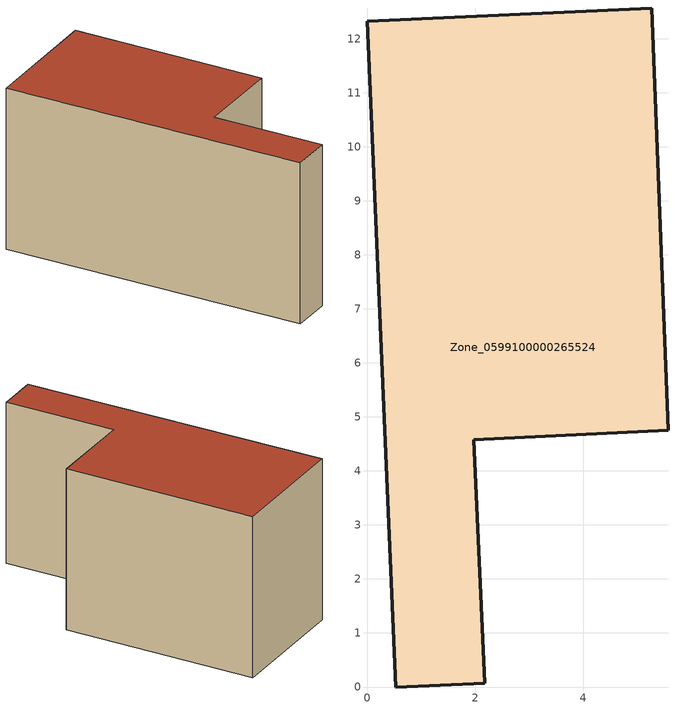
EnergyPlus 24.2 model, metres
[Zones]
Zone_0599100000265524
 floor ground (C_G): 0,12.32 5.27,12.57 5.58,4.75 1.98,4.57 2.18,0.07 0.53,0 z0
 wall outside (C_F): 5.27,12.57 0,12.32 0.53,0 2.18,0.07 1.98,4.57 5.58,4.75 5.27,12.57 z0:6.63
 roof outside (C_R): 0,12.32 0.53,0 2.18,0.07 1.98,4.57 5.58,4.75 5.27,12.57 z6.63
[BUILDING]
Pand.0599100000265524: North Axis=0; Terrain=City; Loads Convergence Tolerance Value=0.04; Temperature Convergence Tolerance Value=0.4; Solar Distribution=FullExterior; Maximum Number of Warmup Days=25; Minimum Number of Warmup Days=1
[Site:Location]
Rotterdam.The.Hague.AP_ZH_NLD Design_Conditions: Latitude=51.96; Longitude=4.45; Time Zone=1; Elevation=-4.5
[SITE:GROUNDTEMPERATURE:BUILDINGSURFACE]
18, 18, 18, 18, 18, 18, 18, 18, 18, 18, 18, 18
[MATERIAL] Thermal Absorptance=0.9; Solar Absorptance=0.7; Visible Absorptance=0.7
Name | Roughness | Thickness | Conductivity | Density | Specific Heat
G.TI.1946 | MediumSmooth | 0.15 | 1 | 540 | 1210
F.TI.1946 | Rough | 0.3 | 0.857143 | 1920 | 840
R.TI.1946 | MediumRough | 0.2 | 0.1 | 1500 | 1000
[CONSTRUCTION]
C_G: G.TI.1946
C_F: F.TI.1946
C_R: R.TI.1946
[ZONE]
Zone_0599100000265524: Type=1; Multiplier=1; Ceiling Height=Autocalculate; Volume=Autocalculate; Floor Area=autocalculate; Part of Total Floor Area=Yes
[ZONEINFILTRATION:DESIGNFLOWRATE]
Infil_Zone_0599100000265524: Zone or ZoneList or Space or SpaceList=Zone_0599100000265524; Schedule=AlwaysOn; Design Flow Rate Calculation Method=Flow/Area; Flow Rate per Floor Area=0.003; Constant Term Coefficient=1; Temperature Term Coefficient=0; Velocity Term Coefficient=0; Velocity Squared Term Coefficient=0
[HVACTEMPLATE:ZONE:IDEALLOADSAIRSYSTEM]
Zone_0599100000265524: Maximum Heating Supply Air Temperature=50; Minimum Cooling Supply Air Temperature=13; Maximum Heating Supply Air Humidity Ratio=0.0156; Minimum Cooling Supply Air Humidity Ratio=0.0077; Heating Limit=NoLimit; Cooling Limit=NoLimit; Dehumidification Control Type=ConstantSensibleHeatRatio; Cooling Sensible Heat Ratio=0.7; Dehumidification Setpoint=60; Humidification Control Type=None; Humidification Setpoint=30; Outdoor Air Method=None; Outdoor Air Flow Rate per Person=0.00944; Outdoor Air Flow Rate per Zone Floor Area=0; Outdoor Air Flow Rate per Zone=0; Demand Controlled Ventilation Type=None; Outdoor Air Economizer Type=NoEconomizer; Heat Recovery Type=None; Sensible Heat Recovery Effectiveness=0.7; Latent Heat Recovery Effectiveness=0.65
[ZONECONTROL:THERMOSTAT]
ThermostatControl_Zone_0599100000265524: Zone or ZoneList=Zone_0599100000265524; Control Type Schedule=DualSetpointControlType; Control 1=Thermostat_Zone_0599100000265524; Temperature Difference Between Cutout And Setpoint=0
[THERMOSTATSETPOINT:DUALSETPOINT]
Thermostat_Zone_0599100000265524: Heating Setpoint Temperature Schedule=HeatingSetpoint_Zone_0599100000265524; Cooling Setpoint Temperature Schedule=CoolingSetpoint_Zone_0599100000265524
[SCHEDULE:COMPACT]
HeatingSetpoint_Zone_0599100000265524: Through: 12/31, For: AllDays, Until: 24:00, 21
CoolingSetpoint_Zone_0599100000265524: Through: 12/31, For: AllDays, Until: 24:00, 24
DualSetpointControlType: Through: 12/31, For: AllDays, Until: 24:00, 4
AlwaysOn: Through: 12/31, For: AllDays, Until: 24:00, 1
